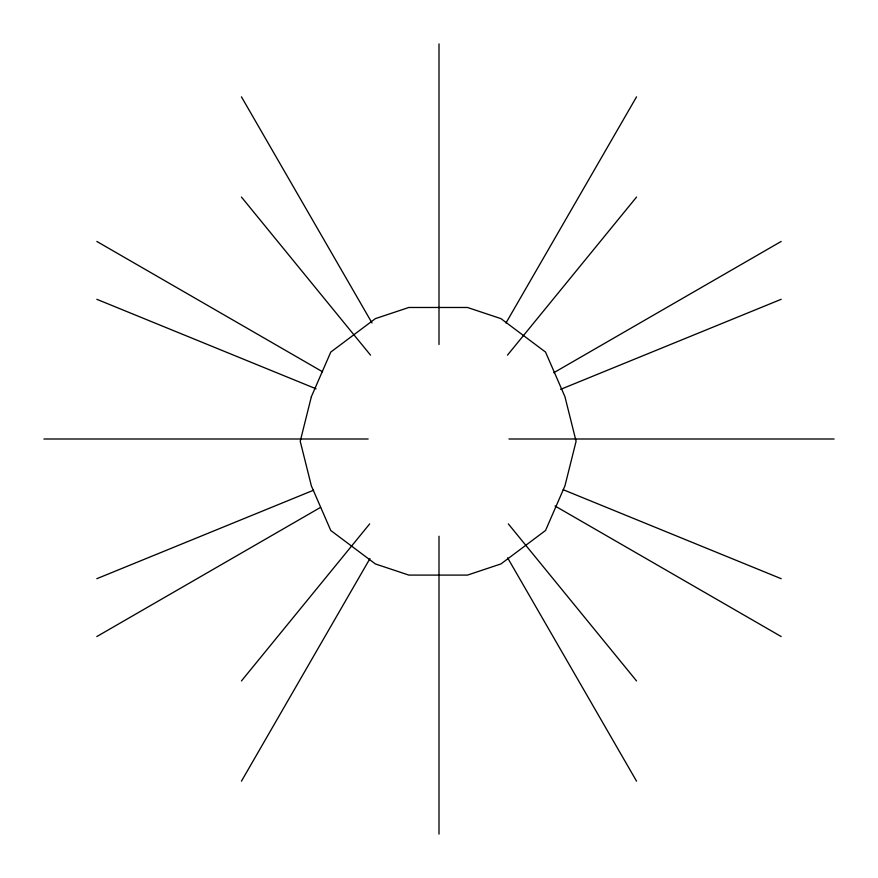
<?xml version="1.0" encoding="UTF-8"?>
<svg xmlns="http://www.w3.org/2000/svg" width="878" height="878" viewBox="0 0 878 878"><rect width="100%" height="100%" fill="white"/><g stroke="black" fill="none" stroke-linecap="round" stroke-linejoin="round"><path stroke-width="1.32" d="M241.45 781.168L369.956 558.584M505.991 322.972L636.55 96.832M241.45 680.944L369.682 523.892M507.451 355.162L636.55 197.056M96.832 636.55L320.602 507.352M553.842 372.689L781.168 241.45M96.832 578.69L313.534 490.22M560.658 389.338L781.168 299.31M43.9 439L368.156 439M508.966 439L834.1 439M96.832 299.31L316.069 388.811M563.193 489.704L781.168 578.69M96.832 241.45L322.566 371.778M555.028 505.991L781.168 636.55M241.45 197.056L370.549 355.162M508.318 523.892L636.55 680.944M241.45 96.832L372.009 322.972M507.594 557.804L636.55 781.168M439 43.9L439 344.505M439 536.238L439 834.1M311.372 396.68L300.221 441.283L311.372 485.885L330.776 530.488L375.378 563.939L408.83 575.09L467.48 575.09L500.932 563.939L545.534 530.488L564.938 485.885L576.089 441.283L564.938 396.68L545.534 352.078L500.932 318.626L467.48 307.476L408.83 307.476L375.378 318.626L330.776 352.078L311.372 396.68"/></g></svg>
